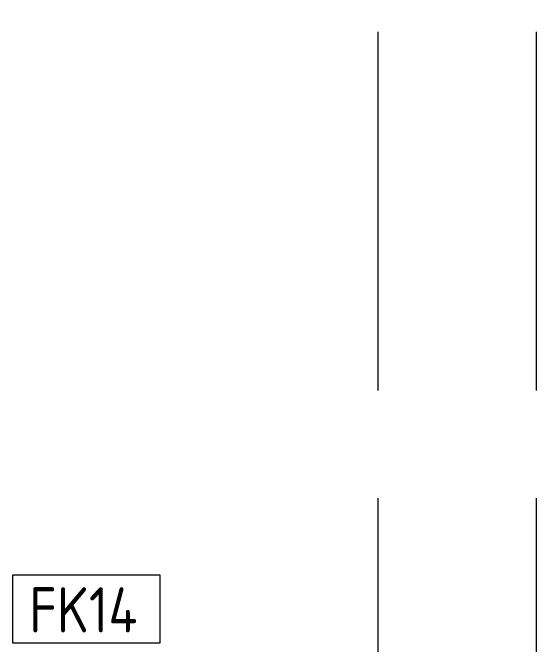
# Model space of a CAD drawing. Header units: millimetres. Extents: x 35157 to 232994, y -8553 to 29000.
# Drawn here: x 58842 to 61160, y 581 to 3377 of the extents above; entities that cross this region are included whole.
import ezdxf

# ---------------------------------------------------------------- set-up
doc = ezdxf.new("R2010")
doc.units = ezdxf.units.MM
doc.linetypes.add('Осевая', pattern=[3175, 635, -476.25, 1587.5, -476.25])
for name, color, linetype, lineweight in [('A-WALL-IDEN', 7, 'Continuous', 9), ('Оси', 7, 'Continuous', 9), ('Оси-2', 7, 'Осевая', 9)]:
    doc.layers.add(name, color=color, linetype=linetype, lineweight=lineweight)
doc.styles.add('GOST Common', font='GOST_Common.ttf', dxfattribs={"width": 0.9, "height": 200})

# ---------------------------------------------------------------- blocks, each defined once
blk = doc.blocks.new('М_стена_0001 - Типоразмер_без рамки-25382661-План отделки стен 2 этажа в осях 12-23')
at = {"layer": 'A-WALL-IDEN'}
for p, q in [((3.258, 1.523), (-3.273, 1.523)), ((-3.273, 1.523), (-3.273, -1.477)), ((3.258, -1.477), (3.258, 1.523)), ((-3.273, -1.477), (3.258, -1.477))]:
    blk.add_line(p, q, dxfattribs=at)

msp = doc.modelspace()

# ---------------------------------------------------------------- linework, layer by layer
at = {"layer": 'Оси'}
for p, q in [((60460, -1906.3), (60460, 593.7)), ((61160, -1906.3), (61160, 593.7))]:
    msp.add_line(p, q, dxfattribs=at)
at = {"layer": 'Оси-2'}
for p, q in [((60460, 593.7), (60460, 24898.1)), ((61160, 593.7), (61160, 24898.1))]:
    msp.add_line(p, q, dxfattribs=at)

# ---------------------------------------------------------------- block references
at = {"layer": 'A-WALL-IDEN', "xscale": 99.99999999999993, "yscale": 99.99999999999993, "zscale": 99.99999999999993}
msp.add_blockref('М_стена_0001 - Типоразмер_без рамки-25382661-План отделки стен 2 этажа в осях 12-23', (59169.2, 736), dxfattribs=at)

# ---------------------------------------------------------------- texts
at = {"layer": 'A-WALL-IDEN', "insert": (58914.7, 834), "char_height": 200, "width": 627.721, "attachment_point": 1, "style": 'GOST Common'}
msp.add_mtext('FK14', dxfattribs=at)

doc.saveas('drawing.dxf')
